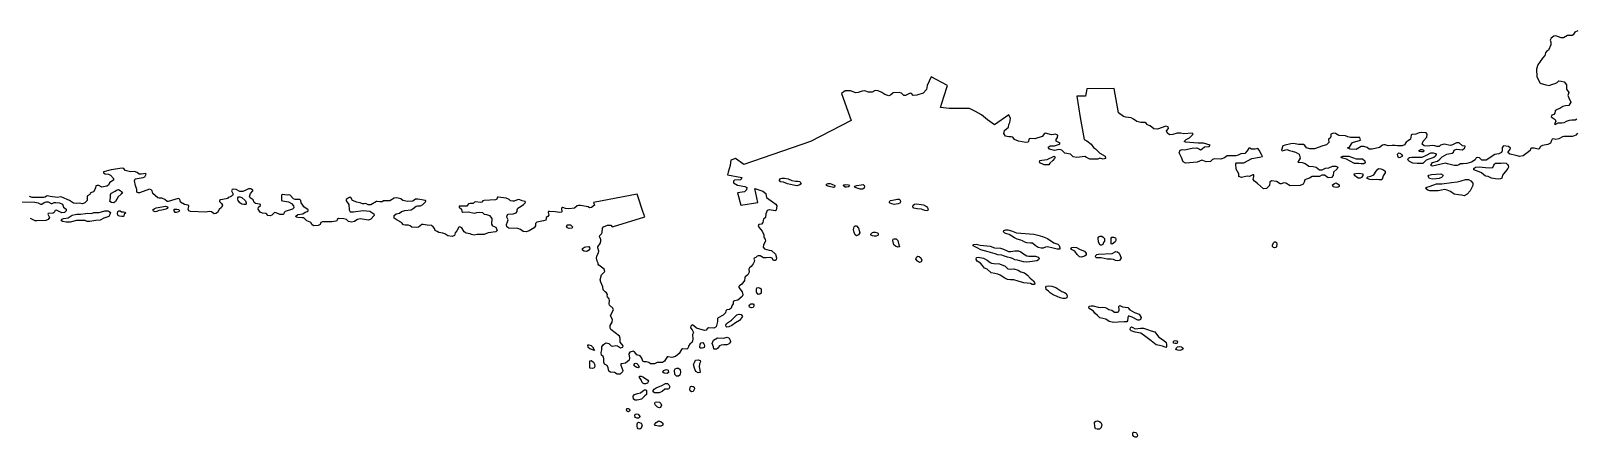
# Model space of a CAD drawing. Header units: inches. Extents: x 139.14 to 140.39, y 34.9 to 35.86.
# Drawn here: x 139.87375 to 139.90895, y 34.89797 to 34.90721 of the extents above; entities that cross this region are included whole.
import ezdxf

# ---------------------------------------------------------------- set-up
doc = ezdxf.new("R2010")
doc.units = ezdxf.units.IN
doc.header["$MEASUREMENT"] = 0

msp = doc.modelspace()

# ---------------------------------------------------------------- linework, layer by layer
for points in [[(139.908988, 34.907207), (139.908921, 34.907181), (139.908882, 34.907122), (139.908859, 34.907105), (139.908748, 34.907103), (139.908659, 34.907051), (139.90861, 34.907049), (139.908486, 34.907093), (139.908443, 34.907089), (139.90838, 34.907042), (139.908354, 34.906998), (139.908375, 34.906949), (139.90837, 34.906895), (139.908318, 34.906769), (139.908272, 34.906737), (139.908254, 34.906712), (139.908233, 34.906646), (139.908181, 34.906588), (139.908078, 34.906437), (139.908044, 34.906339), (139.908057, 34.906166), (139.908128, 34.906016), (139.908259, 34.905982), (139.908345, 34.905963), (139.908391, 34.905986), (139.908469, 34.906014), (139.908515, 34.906033), (139.908551, 34.906069), (139.908608, 34.906067), (139.908676, 34.906052), (139.908732, 34.905982), (139.908732, 34.90588), (139.908779, 34.905809), (139.908761, 34.905739), (139.908764, 34.905724), (139.908784, 34.905689), (139.908828, 34.905587), (139.908782, 34.905514), (139.908709, 34.905504), (139.908642, 34.905491), (139.908578, 34.90544), (139.908515, 34.905421), (139.908471, 34.905393), (139.908464, 34.905338), (139.90844, 34.905306), (139.908394, 34.905293), (139.908383, 34.905253), (139.908474, 34.905195), (139.908484, 34.90515), (139.908458, 34.905093), (139.908474, 34.90508), (139.908539, 34.905116), (139.908624, 34.905116), (139.908678, 34.905122), (139.90873, 34.905154), (139.908795, 34.905182), (139.908849, 34.905186), (139.908924, 34.905189), (139.908963, 34.905208)], [(139.908977, 34.904883), (139.908941, 34.904839), (139.908864, 34.904804), (139.90867, 34.904804), (139.908636, 34.904798), (139.908558, 34.904751), (139.908488, 34.904738), (139.908426, 34.904753), (139.908403, 34.904746), (139.908392, 34.904732), (139.908386, 34.904717), (139.908361, 34.904655), (139.908307, 34.904623), (139.908186, 34.904599), (139.908136, 34.904578), (139.908108, 34.904529), (139.908082, 34.904516), (139.907989, 34.904538), (139.907935, 34.90454), (139.907906, 34.904529), (139.907904, 34.904491), (139.907836, 34.904433), (139.907743, 34.904371), (139.90766, 34.90435), (139.90758, 34.904376), (139.907435, 34.904408), (139.907394, 34.90444), (139.907443, 34.904516), (139.907456, 34.904542), (139.907409, 34.90458), (139.907295, 34.904593), (139.907262, 34.904557), (139.907264, 34.904484), (139.907246, 34.904442), (139.907187, 34.904416), (139.907099, 34.904395), (139.906897, 34.904267), (139.906804, 34.904271), (139.906744, 34.904325), (139.906698, 34.904331), (139.906672, 34.904318), (139.906646, 34.904278), (139.906565, 34.904221), (139.906461, 34.904195), (139.906376, 34.904189), (139.906316, 34.904182), (139.906278, 34.904159), (139.906239, 34.904146), (139.906174, 34.904144), (139.906019, 34.904186), (139.905973, 34.904201), (139.905678, 34.904135), (139.905647, 34.904137), (139.905637, 34.904156), (139.905678, 34.904212), (139.905787, 34.904246), (139.905841, 34.904291), (139.905895, 34.904348), (139.906004, 34.904404), (139.906128, 34.904425), (139.906156, 34.904451), (139.906174, 34.904495), (139.906221, 34.904516), (139.906358, 34.904502), (139.906415, 34.904546), (139.906422, 34.904585), (139.906363, 34.904591), (139.906286, 34.904661), (139.906223, 34.904664), (139.906136, 34.904617), (139.906087, 34.904602), (139.905942, 34.904629), (139.905859, 34.90461), (139.905828, 34.904581), (139.905779, 34.904576), (139.905727, 34.904591), (139.905673, 34.9046), (139.905557, 34.904585), (139.905484, 34.904591), (139.905445, 34.904634), (139.905461, 34.904704), (139.905546, 34.904789), (139.905554, 34.904857), (139.905531, 34.904887), (139.905426, 34.904896), (139.905372, 34.904891), (139.905297, 34.904859), (139.905217, 34.904853), (139.905188, 34.904834), (139.905178, 34.904749), (139.905126, 34.90471), (139.905077, 34.904681), (139.905038, 34.904617), (139.904984, 34.904593), (139.904881, 34.904595), (139.904827, 34.904599), (139.904759, 34.904604), (139.904666, 34.904595), (139.904595, 34.904619), (139.904572, 34.904619), (139.904541, 34.904606), (139.904471, 34.904557), (139.904306, 34.904519), (139.904236, 34.904517), (139.904189, 34.904553), (139.904114, 34.904581), (139.904052, 34.904576), (139.903936, 34.90451), (139.903804, 34.904521), (139.903739, 34.904546), (139.903783, 34.904568), (139.90383, 34.904642), (139.903853, 34.904674), (139.904034, 34.904721), (139.904021, 34.904783), (139.90398, 34.904787), (139.903808, 34.904781), (139.903746, 34.904798), (139.903692, 34.904823), (139.903542, 34.904829), (139.903467, 34.904876), (139.903418, 34.904882), (139.903358, 34.904857), (139.903358, 34.904806), (139.903348, 34.90477), (139.903307, 34.904744), (139.903312, 34.904674), (139.90326, 34.904621), (139.903179, 34.904597), (139.902988, 34.904527), (139.902884, 34.904524), (139.902807, 34.90455), (139.902771, 34.904605), (139.90274, 34.904624), (139.902624, 34.904624), (139.902513, 34.904646), (139.902451, 34.904642), (139.902321, 34.904607), (139.902264, 34.904597), (139.902238, 34.904493), (139.902254, 34.90448), (139.902303, 34.904499), (139.902357, 34.904509), (139.902419, 34.904491), (139.902478, 34.904473), (139.902555, 34.904448), (139.90264, 34.904405), (139.902664, 34.904313), (139.90262, 34.904236), (139.902607, 34.904226), (139.902707, 34.904213), (139.902778, 34.904194), (139.902857, 34.904134), (139.902956, 34.904121), (139.903025, 34.904109), (139.903106, 34.904047), (139.90316, 34.904049), (139.903237, 34.904083), (139.903312, 34.904094), (139.9034, 34.904132), (139.903475, 34.90413), (139.903517, 34.904111), (139.903506, 34.90407), (139.90342, 34.903993), (139.903412, 34.903918), (139.903376, 34.903873), (139.903298, 34.903865), (139.903218, 34.903927), (139.903159, 34.903924), (139.903102, 34.903895), (139.902939, 34.903897), (139.902877, 34.903861), (139.902807, 34.903839), (139.902769, 34.90382), (139.902753, 34.903769), (139.90273, 34.903724), (139.902662, 34.903692), (139.902438, 34.903686), (139.902336, 34.903746), (139.902289, 34.903754), (139.902232, 34.903729), (139.902204, 34.903727), (139.902124, 34.903784), (139.90201, 34.903795), (139.901971, 34.903769), (139.901966, 34.903692), (139.901899, 34.903626), (139.901829, 34.90362), (139.901692, 34.903741), (139.901622, 34.903791), (139.901589, 34.903831), (139.901604, 34.903895), (139.901604, 34.903935), (139.901583, 34.903935), (139.901511, 34.903895), (139.901454, 34.903903), (139.901327, 34.903871), (139.901262, 34.903894), (139.901265, 34.90396), (139.901208, 34.904062), (139.901198, 34.904182), (139.901213, 34.904205), (139.901379, 34.904209), (139.901562, 34.904305), (139.901733, 34.904335), (139.901808, 34.90435), (139.901782, 34.904401), (139.90173, 34.904497), (139.901699, 34.904531), (139.901637, 34.904518), (139.901557, 34.904516), (139.901518, 34.904539), (139.901495, 34.904542), (139.901456, 34.90448), (139.901402, 34.90442), (139.901309, 34.904409), (139.901249, 34.904384), (139.901195, 34.904371), (139.901029, 34.904371), (139.901, 34.904365), (139.900938, 34.90432), (139.900858, 34.904292), (139.900711, 34.904297), (139.900664, 34.904282), (139.900618, 34.904239), (139.900519, 34.904231), (139.900447, 34.904263), (139.900421, 34.904265), (139.900315, 34.904224), (139.900054, 34.904199), (139.899999, 34.904231), (139.899961, 34.904331), (139.899909, 34.904436), (139.899932, 34.904497), (139.899976, 34.904515), (139.900025, 34.904506), (139.900204, 34.904538), (139.900312, 34.904551), (139.900367, 34.904519), (139.900395, 34.904504), (139.900429, 34.904529), (139.900483, 34.90457), (139.900589, 34.904583), (139.90061, 34.904613), (139.90046, 34.904653), (139.900336, 34.904655), (139.900049, 34.904677), (139.900023, 34.904691), (139.900064, 34.904742), (139.900139, 34.904774), (139.900227, 34.904862), (139.900204, 34.904879), (139.900011, 34.904864), (139.899942, 34.904879), (139.899864, 34.904881), (139.899763, 34.904849), (139.899683, 34.904847), (139.899634, 34.904892), (139.899621, 34.904937), (139.899667, 34.904986), (139.899654, 34.905026), (139.899606, 34.905045), (139.899411, 34.904973), (139.899326, 34.904981), (139.899249, 34.905047), (139.899237, 34.905052), (139.899173, 34.905078), (139.899163, 34.905104), (139.899124, 34.905127), (139.899034, 34.905129), (139.898941, 34.905149), (139.898868, 34.905204), (139.898814, 34.905229), (139.89869, 34.905249), (139.898638, 34.905261), (139.898522, 34.905344), (139.898427, 34.905899), (139.897802, 34.905893), (139.897773, 34.905722), (139.897577, 34.905726), (139.89765, 34.905241), (139.897745, 34.904738), (139.897802, 34.904708), (139.8979, 34.904633), (139.897954, 34.904556), (139.898001, 34.904528), (139.898096, 34.904426), (139.898221, 34.904362), (139.898231, 34.904307), (139.898176, 34.904292), (139.898096, 34.904313), (139.89805, 34.904288), (139.897874, 34.904292), (139.897796, 34.90433), (139.897757, 34.904349), (139.897574, 34.904333), (139.897494, 34.904348), (139.897432, 34.904405), (139.8973, 34.904431), (139.89723, 34.904494), (139.897175, 34.904508), (139.897067, 34.904487), (139.896951, 34.904519), (139.896924, 34.904564), (139.896971, 34.904596), (139.897064, 34.904596), (139.897181, 34.90463), (139.897194, 34.904655), (139.897108, 34.904698), (139.897103, 34.904738), (139.897137, 34.904783), (139.897139, 34.904834), (139.897082, 34.904862), (139.897051, 34.904854), (139.896999, 34.904847), (139.896861, 34.904881), (139.896841, 34.904875), (139.896786, 34.904805), (139.896621, 34.904751), (139.89652, 34.904764), (139.896491, 34.904751), (139.896468, 34.904681), (139.896414, 34.904672), (139.896248, 34.904704), (139.896155, 34.904739), (139.896117, 34.90479), (139.89608, 34.904803), (139.896023, 34.9048), (139.895948, 34.904815), (139.895912, 34.904877), (139.895928, 34.904947), (139.896016, 34.90502), (139.896029, 34.905077), (139.896052, 34.905122), (139.896062, 34.905218), (139.896029, 34.905296), (139.8957, 34.905073), (139.895544, 34.905189), (139.895407, 34.905296), (139.89527, 34.905374), (139.895134, 34.905442), (139.894666, 34.905442), (139.894471, 34.905465), (139.894546, 34.905707), (139.894628, 34.905966), (139.894259, 34.906164), (139.894169, 34.905969), (139.894151, 34.905879), (139.894073, 34.905793), (139.893932, 34.905744), (139.893844, 34.905736), (139.893811, 34.905781), (139.893776, 34.905793), (139.89367, 34.905736), (139.893633, 34.905736), (139.89358, 34.905794), (139.893529, 34.905811), (139.893394, 34.905801), (139.893333, 34.905746), (139.89329, 34.905729), (139.8932, 34.905764), (139.893131, 34.905811), (139.893054, 34.905847), (139.892981, 34.90585), (139.892913, 34.905815), (139.892828, 34.905816), (139.892744, 34.905843), (139.892686, 34.90584), (139.892591, 34.905804), (139.892541, 34.905803), (139.892423, 34.905845), (139.892296, 34.905845), (139.892216, 34.905784), (139.892435, 34.905168), (139.891511, 34.904696), (139.889992, 34.904171), (139.889802, 34.904309), (139.889692, 34.90427), (139.889685, 34.904213), (139.889678, 34.904146), (139.889631, 34.903999), (139.889616, 34.903934), (139.889942, 34.903874), (139.889924, 34.903822), (139.88978, 34.903815), (139.889752, 34.90379), (139.889752, 34.903753), (139.889847, 34.903701), (139.890014, 34.903673), (139.890056, 34.903648), (139.890054, 34.903593), (139.890006, 34.903552), (139.889847, 34.903527), (139.889924, 34.903243), (139.89031, 34.903307), (139.890238, 34.903624), (139.890424, 34.903561), (139.890491, 34.903514), (139.890498, 34.903461), (139.89051, 34.903423), (139.890717, 34.903267), (139.890743, 34.903232), (139.890725, 34.903132), (139.890713, 34.903115), (139.890564, 34.903138), (139.890521, 34.903123), (139.890489, 34.903051), (139.890483, 34.902962), (139.890442, 34.902926), (139.890428, 34.9029), (139.890424, 34.90285), (139.890392, 34.902812), (139.890333, 34.902807), (139.890316, 34.902785), (139.890329, 34.902748), (139.89041, 34.902652), (139.890446, 34.902573), (139.890446, 34.902523), (139.890451, 34.902501), (139.890475, 34.902473), (139.890485, 34.902423), (139.890442, 34.902341), (139.890434, 34.902291), (139.890459, 34.902249), (139.890568, 34.902222), (139.890617, 34.902212), (139.890708, 34.902128), (139.890733, 34.90205), (139.890728, 34.902002), (139.890706, 34.901985), (139.890668, 34.90199), (139.890639, 34.90204), (139.89059, 34.902057), (139.890497, 34.902049), (139.890436, 34.90205), (139.890359, 34.90209), (139.890314, 34.902097), (139.890292, 34.902087), (139.890266, 34.902052), (139.890225, 34.902037), (139.890217, 34.902018), (139.890235, 34.901987), (139.890229, 34.901955), (139.890205, 34.901915), (139.890158, 34.901851), (139.890121, 34.901819), (139.890107, 34.901791), (139.890109, 34.901719), (139.890079, 34.90166), (139.890024, 34.901615), (139.89001, 34.901592), (139.890002, 34.901532), (139.889947, 34.901447), (139.889892, 34.901412), (139.88988, 34.901393), (139.88988, 34.901372), (139.889953, 34.901273), (139.889967, 34.901208), (139.889949, 34.901167), (139.889855, 34.901088), (139.889778, 34.901071), (139.889751, 34.901051), (139.889745, 34.901004), (139.889744, 34.901003), (139.889715, 34.900956), (139.889704, 34.900906), (139.889662, 34.900872), (139.889601, 34.900863), (139.889577, 34.900841), (139.889573, 34.900796), (139.889518, 34.900742), (139.889407, 34.900684), (139.889389, 34.900668), (139.889387, 34.900598), (139.889359, 34.900482), (139.889304, 34.90045), (139.889184, 34.900457), (139.889159, 34.900434), (139.889129, 34.900402), (139.889097, 34.900395), (139.888914, 34.900445), (139.888855, 34.900502), (139.888812, 34.900522), (139.888786, 34.900497), (139.888778, 34.900457), (139.88881, 34.900414), (139.888841, 34.900352), (139.888823, 34.900301), (139.888832, 34.900198), (139.888816, 34.900128), (139.888761, 34.900088), (139.888736, 34.900056), (139.888724, 34.899998), (139.88869, 34.899971), (139.888592, 34.899978), (139.888574, 34.899961), (139.888517, 34.899872), (139.888434, 34.899807), (139.888352, 34.899785), (139.888269, 34.899797), (139.888245, 34.899795), (139.888183, 34.899696), (139.888141, 34.899671), (139.888019, 34.899671), (139.887958, 34.899639), (139.887867, 34.899641), (139.887826, 34.899671), (139.887776, 34.899686), (139.887723, 34.899685), (139.887692, 34.899696), (139.887668, 34.899765), (139.887629, 34.899817), (139.887556, 34.899845), (139.887503, 34.899911), (139.887471, 34.899927), (139.887391, 34.8999), (139.887371, 34.899865), (139.887385, 34.899768), (139.887377, 34.899719), (139.887297, 34.899654), (139.887214, 34.899639), (139.88719, 34.899634), (139.887188, 34.899609), (139.887231, 34.899489), (139.887226, 34.899452), (139.88717, 34.899403), (139.887109, 34.899402), (139.887046, 34.899439), (139.886956, 34.899445), (139.886916, 34.899472), (139.886902, 34.899546), (139.886877, 34.899601), (139.886818, 34.899633), (139.886798, 34.899676), (139.886798, 34.899758), (139.886788, 34.899807), (139.886749, 34.899837), (139.886737, 34.899894), (139.886755, 34.899959), (139.886756, 34.900025), (139.886786, 34.900066), (139.886827, 34.900096), (139.886851, 34.900116), (139.886918, 34.900096), (139.886969, 34.900045), (139.887009, 34.90004), (139.887072, 34.900056), (139.887113, 34.90005), (139.887182, 34.900004), (139.887237, 34.900015), (139.887245, 34.900049), (139.887172, 34.900129), (139.88717, 34.900216), (139.887158, 34.900269), (139.886959, 34.900415), (139.886942, 34.90045), (139.886948, 34.900512), (139.886991, 34.900582), (139.886999, 34.900644), (139.886951, 34.900726), (139.886989, 34.900813), (139.887019, 34.900866), (139.887003, 34.900903), (139.88693, 34.900971), (139.886926, 34.901002), (139.886928, 34.901069), (139.886922, 34.901119), (139.886886, 34.901162), (139.886879, 34.901187), (139.886888, 34.901213), (139.886863, 34.901255), (139.886831, 34.901274), (139.886784, 34.901319), (139.886782, 34.901386), (139.886733, 34.901491), (139.886721, 34.901551), (139.886749, 34.90166), (139.886821, 34.90174), (139.88681, 34.901788), (139.886688, 34.90188), (139.886676, 34.9019), (139.886676, 34.90193), (139.886648, 34.901971), (139.886632, 34.902041), (139.886646, 34.902106), (139.88668, 34.902161), (139.886684, 34.9022), (139.886662, 34.902272), (139.886664, 34.9023), (139.886721, 34.902375), (139.886735, 34.902424), (139.886735, 34.902474), (139.886705, 34.902524), (139.886711, 34.902559), (139.886752, 34.902591), (139.886766, 34.902626), (139.886772, 34.90272), (139.886796, 34.902751), (139.886888, 34.902792), (139.886961, 34.902793), (139.886989, 34.902752), (139.887024, 34.90276), (139.887737, 34.902979), (139.887689, 34.903103), (139.88758, 34.903424), (139.887559, 34.903492), (139.886568, 34.903307), (139.886586, 34.903246), (139.886519, 34.903194), (139.886476, 34.903188), (139.886441, 34.903206), (139.886271, 34.903236), (139.886228, 34.903237), (139.886194, 34.903229), (139.886137, 34.903174), (139.886008, 34.903159), (139.885932, 34.903173), (139.88587, 34.903191), (139.885856, 34.903191), (139.885841, 34.903179), (139.885847, 34.903096), (139.885834, 34.903084), (139.885796, 34.903082), (139.885695, 34.903092), (139.885572, 34.903105), (139.88554, 34.903104), (139.885532, 34.903077), (139.885549, 34.903015), (139.885527, 34.902984), (139.885491, 34.902966), (139.885491, 34.902944), (139.885478, 34.902908), (139.885428, 34.902886), (139.885272, 34.902856), (139.885247, 34.902829), (139.885247, 34.902777), (139.885212, 34.902731), (139.885099, 34.902661), (139.88503, 34.902641), (139.884965, 34.90265), (139.8849, 34.902691), (139.884841, 34.902713), (139.88464, 34.902726), (139.884592, 34.902749), (139.884588, 34.902809), (139.884606, 34.902869), (139.884619, 34.902913), (139.884592, 34.902975), (139.884597, 34.903011), (139.884624, 34.903038), (139.884734, 34.90305), (139.884808, 34.903074), (139.884826, 34.903099), (139.884826, 34.903143), (139.884842, 34.903179), (139.884922, 34.903221), (139.884973, 34.903264), (139.885016, 34.903304), (139.885007, 34.903328), (139.88494, 34.903341), (139.884888, 34.903368), (139.884853, 34.903374), (139.884759, 34.90334), (139.884728, 34.903335), (139.884679, 34.903344), (139.884645, 34.903378), (139.884577, 34.903404), (139.884396, 34.90343), (139.88438, 34.903424), (139.884374, 34.903407), (139.884366, 34.90338), (139.884331, 34.903366), (139.884073, 34.903354), (139.884044, 34.903344), (139.884024, 34.903317), (139.883991, 34.903308), (139.883881, 34.903319), (139.883854, 34.903313), (139.883824, 34.903287), (139.883759, 34.903287), (139.883719, 34.903277), (139.883699, 34.903246), (139.883683, 34.903225), (139.883605, 34.903223), (139.883531, 34.903223), (139.883506, 34.903219), (139.883506, 34.903203), (139.883556, 34.903154), (139.883565, 34.9031), (139.883589, 34.903084), (139.883712, 34.90309), (139.883858, 34.903067), (139.883907, 34.903081), (139.883979, 34.903087), (139.884038, 34.903076), (139.884078, 34.903041), (139.884131, 34.903032), (139.884199, 34.90301), (139.884248, 34.902943), (139.884244, 34.902816), (139.884266, 34.902775), (139.884345, 34.902747), (139.884374, 34.902671), (139.884342, 34.90264), (139.88417, 34.902615), (139.884078, 34.902581), (139.883917, 34.902577), (139.883851, 34.902563), (139.883788, 34.902575), (139.883754, 34.902597), (139.883662, 34.902607), (139.883624, 34.902637), (139.883567, 34.902728), (139.883523, 34.902754), (139.883502, 34.902747), (139.883451, 34.902665), (139.883413, 34.902613), (139.883397, 34.902558), (139.88335, 34.902536), (139.883251, 34.902545), (139.883177, 34.902592), (139.883137, 34.902612), (139.883046, 34.902622), (139.883003, 34.902649), (139.882956, 34.902673), (139.882945, 34.902713), (139.882916, 34.902756), (139.882878, 34.902783), (139.882776, 34.902787), (139.882685, 34.902808), (139.882656, 34.902808), (139.882582, 34.902744), (139.882531, 34.902738), (139.88243, 34.902747), (139.88239, 34.902774), (139.882354, 34.902789), (139.882277, 34.902789), (139.882239, 34.902796), (139.88219, 34.902851), (139.882094, 34.902901), (139.882029, 34.902953), (139.882027, 34.903011), (139.882074, 34.903051), (139.882147, 34.903064), (139.882192, 34.903099), (139.88227, 34.903123), (139.882414, 34.903141), (139.882457, 34.903168), (139.88253, 34.903219), (139.882555, 34.903228), (139.882622, 34.903233), (139.882681, 34.903261), (139.882746, 34.903326), (139.882741, 34.903355), (139.882567, 34.903381), (139.882513, 34.903379), (139.882449, 34.903338), (139.882327, 34.903331), (139.882224, 34.903353), (139.882181, 34.903386), (139.882083, 34.90341), (139.882029, 34.903404), (139.881928, 34.903347), (139.881868, 34.903341), (139.88178, 34.903346), (139.881756, 34.903323), (139.881698, 34.903322), (139.881642, 34.903329), (139.881622, 34.903325), (139.881497, 34.903255), (139.881436, 34.903256), (139.881377, 34.903283), (139.881339, 34.903274), (139.881303, 34.903274), (139.881249, 34.903301), (139.881166, 34.903313), (139.881135, 34.903326), (139.881079, 34.903349), (139.881036, 34.90342), (139.880999, 34.903422), (139.880934, 34.903374), (139.880933, 34.903343), (139.880992, 34.903257), (139.880998, 34.903137), (139.881025, 34.903097), (139.881101, 34.903091), (139.881317, 34.903125), (139.881474, 34.903106), (139.881566, 34.903048), (139.881572, 34.903013), (139.881496, 34.902924), (139.881438, 34.902905), (139.881249, 34.902938), (139.881191, 34.902923), (139.881156, 34.902896), (139.881122, 34.902877), (139.881051, 34.90286), (139.880989, 34.902874), (139.880937, 34.902917), (139.880881, 34.902934), (139.880757, 34.902942), (139.880724, 34.902923), (139.880721, 34.902891), (139.880697, 34.902878), (139.880605, 34.902865), (139.880397, 34.902869), (139.880355, 34.902851), (139.880337, 34.902807), (139.880292, 34.902781), (139.880199, 34.902772), (139.880155, 34.902796), (139.880126, 34.90285), (139.88011, 34.90286), (139.880034, 34.902891), (139.879998, 34.90293), (139.879969, 34.902954), (139.879928, 34.90296), (139.879829, 34.902962), (139.879796, 34.902972), (139.879789, 34.902999), (139.87983, 34.90303), (139.879944, 34.903048), (139.879995, 34.903084), (139.880043, 34.9031), (139.88007, 34.903115), (139.880069, 34.903142), (139.879967, 34.903204), (139.879948, 34.903249), (139.879904, 34.903299), (139.879897, 34.903351), (139.879876, 34.903371), (139.879767, 34.903374), (139.879735, 34.903387), (139.879659, 34.903473), (139.879628, 34.903479), (139.879585, 34.903476), (139.879486, 34.903487), (139.87946, 34.903473), (139.879462, 34.903354), (139.879486, 34.903343), (139.879616, 34.903319), (139.879691, 34.903282), (139.879733, 34.903234), (139.879742, 34.903185), (139.879711, 34.903152), (139.879544, 34.903105), (139.879519, 34.903082), (139.879514, 34.903047), (139.879501, 34.903035), (139.879422, 34.903032), (139.879339, 34.903069), (139.879308, 34.903078), (139.879295, 34.903073), (139.879243, 34.903017), (139.879201, 34.903002), (139.879145, 34.903009), (139.879129, 34.903038), (139.879106, 34.903054), (139.87903, 34.90306), (139.87897, 34.903085), (139.878931, 34.903157), (139.878938, 34.903203), (139.878979, 34.903241), (139.878983, 34.903259), (139.878959, 34.903271), (139.878867, 34.903282), (139.878834, 34.903305), (139.878813, 34.90337), (139.878744, 34.903412), (139.878732, 34.903446), (139.878757, 34.90351), (139.878806, 34.903571), (139.878804, 34.90359), (139.878759, 34.90362), (139.87871, 34.903618), (139.878632, 34.903577), (139.878581, 34.903553), (139.878511, 34.903554), (139.878428, 34.903604), (139.878375, 34.903613), (139.878332, 34.903601), (139.878321, 34.903574), (139.878357, 34.903494), (139.878346, 34.903466), (139.878294, 34.903432), (139.878245, 34.903417), (139.878227, 34.9034), (139.8782, 34.903386), (139.878067, 34.903363), (139.87805, 34.903354), (139.878049, 34.903332), (139.878096, 34.90328), (139.878114, 34.903243), (139.878092, 34.903191), (139.878038, 34.903146), (139.878002, 34.903078), (139.877964, 34.903053), (139.877924, 34.903048), (139.877862, 34.903091), (139.877815, 34.903102), (139.877734, 34.903084), (139.877389, 34.903102), (139.877349, 34.903115), (139.877333, 34.903158), (139.877349, 34.903218), (139.877349, 34.903236), (139.877326, 34.903244), (139.877253, 34.903258), (139.877157, 34.903317), (139.877141, 34.90338), (139.877103, 34.903395), (139.876881, 34.903326), (139.876853, 34.903331), (139.876804, 34.903371), (139.876735, 34.903401), (139.876676, 34.903402), (139.876643, 34.903411), (139.876526, 34.903512), (139.876513, 34.90357), (139.876487, 34.903597), (139.876453, 34.903606), (139.876226, 34.903525), (139.876195, 34.903524), (139.876166, 34.903543), (139.876168, 34.903599), (139.876134, 34.903693), (139.876109, 34.903797), (139.876127, 34.903846), (139.876174, 34.903853), (139.876311, 34.903873), (139.87635, 34.903891), (139.876374, 34.903952), (139.876361, 34.903967), (139.876269, 34.903952), (139.87622, 34.903953), (139.876169, 34.903991), (139.876111, 34.90401), (139.876023, 34.904001), (139.875898, 34.904035), (139.875866, 34.904077), (139.87583, 34.904086), (139.875581, 34.90405), (139.875407, 34.904004), (139.875405, 34.903983), (139.875443, 34.903959), (139.875519, 34.90395), (139.875563, 34.903929), (139.875636, 34.903852), (139.875629, 34.903816), (139.875573, 34.903774), (139.87554, 34.903752), (139.875517, 34.903698), (139.875484, 34.903676), (139.875367, 34.903658), (139.875302, 34.903689), (139.875259, 34.903695), (139.87523, 34.903682), (139.875224, 34.903633), (139.875178, 34.903551), (139.875129, 34.903533), (139.875105, 34.903516), (139.875094, 34.903487), (139.875044, 34.903454), (139.875031, 34.903436), (139.875036, 34.903351), (139.874982, 34.903298), (139.87493, 34.903276), (139.874852, 34.90329), (139.874782, 34.903286), (139.874722, 34.90329), (139.874631, 34.903354), (139.874454, 34.903426), (139.874426, 34.903432), (139.874355, 34.903423), (139.874192, 34.903444), (139.874127, 34.903459), (139.874106, 34.903451), (139.874074, 34.903424), (139.874046, 34.903421), (139.873777, 34.903421), (139.873717, 34.903439)], [(139.904881, 34.904408), (139.904899, 34.904428), (139.904919, 34.904435), (139.904949, 34.90442), (139.904967, 34.904401), (139.904991, 34.904362), (139.90494, 34.904333), (139.904916, 34.904323), (139.904893, 34.904335), (139.904881, 34.904408)], [(139.905116, 34.904274), (139.905127, 34.904311), (139.905154, 34.904333), (139.905207, 34.904337), (139.90529, 34.904337), (139.905438, 34.90434), (139.905542, 34.904379), (139.905637, 34.904432), (139.905693, 34.904435), (139.905746, 34.904423), (139.905761, 34.904394), (139.905746, 34.904357), (139.905708, 34.90433), (139.905613, 34.904301), (139.90553, 34.904269), (139.905477, 34.904215), (139.905453, 34.904196), (139.905397, 34.904191), (139.905326, 34.904191), (139.905228, 34.904203), (139.905151, 34.904242), (139.905116, 34.904274)], [(139.905364, 34.904479), (139.905406, 34.904513), (139.905444, 34.904513), (139.905474, 34.904496), (139.905483, 34.904486), (139.905471, 34.904459), (139.905427, 34.904459), (139.90537, 34.904462), (139.905364, 34.904479)], [(139.896725, 34.904231), (139.896736, 34.904262), (139.896778, 34.90427), (139.896898, 34.904283), (139.89706, 34.904361), (139.897081, 34.904335), (139.897065, 34.904305), (139.897029, 34.904262), (139.896961, 34.904197), (139.896934, 34.904163), (139.896882, 34.904159), (139.896835, 34.904163), (139.896804, 34.90418), (139.896751, 34.904201), (139.896725, 34.904231)], [(139.903586, 34.904335), (139.903636, 34.904358), (139.903673, 34.904361), (139.903774, 34.904358), (139.903939, 34.904301), (139.904086, 34.904297), (139.904132, 34.904252), (139.904141, 34.904206), (139.904109, 34.904184), (139.904049, 34.904184), (139.903999, 34.904191), (139.903898, 34.904195), (139.903788, 34.904252), (139.903719, 34.904289), (139.903623, 34.904312), (139.903586, 34.904335)], [(139.904187, 34.903877), (139.904206, 34.903892), (139.90427, 34.903908), (139.904343, 34.903938), (139.904394, 34.904021), (139.904435, 34.904066), (139.904458, 34.904078), (139.904499, 34.904074), (139.904564, 34.904051), (139.904596, 34.904021), (139.9046, 34.903983), (139.904582, 34.903961), (139.90455, 34.903915), (139.904541, 34.903858), (139.904522, 34.903824), (139.904462, 34.903824), (139.904403, 34.903828), (139.904306, 34.903821), (139.904251, 34.903828), (139.904192, 34.903854), (139.904187, 34.903877)], [(139.906619, 34.90408), (139.906654, 34.904109), (139.906737, 34.904119), (139.906811, 34.904113), (139.906882, 34.9041), (139.906985, 34.904093), (139.907048, 34.9041), (139.907071, 34.904152), (139.907087, 34.904174), (139.907114, 34.9042), (139.907193, 34.904204), (139.907241, 34.9042), (139.907303, 34.904207), (139.907354, 34.9042), (139.907382, 34.904171), (139.907402, 34.904145), (139.907406, 34.904109), (139.907394, 34.904077), (139.907343, 34.904012), (139.907296, 34.903957), (139.907272, 34.903925), (139.907256, 34.903856), (139.907229, 34.903844), (139.907177, 34.903837), (139.907114, 34.903844), (139.907024, 34.903863), (139.906945, 34.903899), (139.906894, 34.903905), (139.906874, 34.903912), (139.906847, 34.903934), (139.906792, 34.90398), (139.906737, 34.904006), (139.906678, 34.904025), (139.906622, 34.904051), (139.906619, 34.90408)], [(139.890801, 34.903817), (139.890828, 34.903848), (139.890857, 34.903861), (139.890917, 34.903858), (139.891003, 34.903845), (139.891085, 34.903808), (139.891164, 34.903793), (139.891219, 34.903793), (139.891268, 34.903784), (139.891298, 34.903731), (139.891264, 34.903707), (139.891197, 34.903682), (139.891122, 34.9037), (139.890984, 34.903734), (139.890895, 34.903768), (139.890828, 34.903774), (139.890805, 34.90379), (139.890801, 34.903817)], [(139.891873, 34.903722), (139.89191, 34.90374), (139.891955, 34.903737), (139.891996, 34.903722), (139.892063, 34.903691), (139.892059, 34.903654), (139.892033, 34.903648), (139.891936, 34.903667), (139.891876, 34.903694), (139.891873, 34.903722)], [(139.89225, 34.903694), (139.892265, 34.90371), (139.892313, 34.903719), (139.892373, 34.903704), (139.892396, 34.903679), (139.892377, 34.903661), (139.892328, 34.903654), (139.892299, 34.903658), (139.89225, 34.903694)], [(139.89251, 34.903659), (139.892522, 34.903681), (139.892562, 34.90369), (139.89266, 34.903705), (139.892708, 34.903714), (139.892734, 34.90369), (139.892742, 34.903659), (139.892723, 34.903622), (139.892697, 34.90361), (139.892641, 34.903613), (139.892574, 34.903634), (139.892529, 34.903644), (139.89251, 34.903659)], [(139.903402, 34.903707), (139.903411, 34.903718), (139.903444, 34.903737), (139.903485, 34.903756), (139.903549, 34.903711), (139.903554, 34.903669), (139.903531, 34.903654), (139.903489, 34.90365), (139.903444, 34.903654), (139.903416, 34.903662), (139.903402, 34.903707)], [(139.903893, 34.903957), (139.90393, 34.903968), (139.904004, 34.903972), (139.904091, 34.903961), (139.904091, 34.903919), (139.904059, 34.903877), (139.904026, 34.903858), (139.903981, 34.903862), (139.903902, 34.903923), (139.903893, 34.903957)], [(139.905521, 34.903631), (139.905545, 34.903658), (139.905602, 34.903668), (139.905709, 34.903708), (139.90577, 34.903729), (139.905889, 34.903729), (139.906106, 34.903762), (139.906237, 34.903773), (139.906331, 34.903796), (139.906429, 34.903826), (139.906466, 34.90383), (139.906494, 34.90383), (139.906551, 34.903799), (139.906596, 34.903746), (139.906592, 34.903692), (139.906535, 34.903574), (139.906466, 34.903499), (139.906396, 34.903459), (139.906335, 34.903472), (139.906269, 34.903483), (139.906167, 34.903492), (139.906085, 34.903553), (139.906012, 34.903587), (139.90595, 34.903601), (139.905881, 34.903587), (139.905803, 34.90357), (139.905684, 34.903574), (139.905615, 34.90357), (139.905574, 34.903587), (139.905537, 34.903607), (139.905521, 34.903631)], [(139.905578, 34.903904), (139.905594, 34.903928), (139.905652, 34.903941), (139.905868, 34.903958), (139.905917, 34.903931), (139.905905, 34.903894), (139.905881, 34.903877), (139.905827, 34.90385), (139.905762, 34.903843), (139.905676, 34.903837), (139.905611, 34.903853), (139.905578, 34.903904)], [(139.873523, 34.90332), (139.873842, 34.903315), (139.873918, 34.903302), (139.873973, 34.903271), (139.874, 34.903269), (139.874057, 34.903305), (139.874102, 34.903321), (139.874146, 34.903323), (139.874214, 34.903286), (139.874236, 34.903286), (139.874281, 34.903308), (139.874323, 34.903309), (139.874406, 34.903298), (139.874469, 34.903266), (139.874493, 34.903202), (139.874557, 34.903153), (139.874554, 34.903118), (139.874514, 34.903082), (139.874454, 34.903071), (139.874337, 34.903128), (139.874305, 34.903122), (139.874281, 34.903078), (139.874258, 34.903066), (139.874147, 34.903057), (139.87414, 34.903037), (139.874173, 34.902966), (139.874147, 34.902918), (139.874093, 34.902896), (139.873884, 34.90289), (139.873845, 34.902891), (139.873746, 34.902941)], [(139.87555, 34.903332), (139.875561, 34.903409), (139.875565, 34.903491), (139.875591, 34.903522), (139.875639, 34.903546), (139.875673, 34.903562), (139.875702, 34.903589), (139.875743, 34.903599), (139.875788, 34.90358), (139.87581, 34.903553), (139.875836, 34.903522), (139.875806, 34.903494), (139.875736, 34.903433), (139.875677, 34.903332), (139.875643, 34.903299), (139.875584, 34.903305), (139.87555, 34.903332)], [(139.878463, 34.903383), (139.878465, 34.903413), (139.878479, 34.903433), (139.878509, 34.903438), (139.878555, 34.903418), (139.878639, 34.903343), (139.878655, 34.903298), (139.878655, 34.903269), (139.878636, 34.903258), (139.878601, 34.903257), (139.878555, 34.903271), (139.878511, 34.903298), (139.878469, 34.903353), (139.878463, 34.903383)], [(139.893306, 34.903297), (139.893306, 34.903322), (139.893323, 34.903348), (139.893376, 34.903362), (139.893487, 34.903384), (139.893531, 34.90338), (139.893549, 34.903362), (139.893562, 34.903322), (139.89354, 34.903289), (139.893504, 34.903275), (139.893416, 34.903264), (139.893359, 34.903275), (139.893306, 34.903297)], [(139.874439, 34.902896), (139.874457, 34.902929), (139.874498, 34.902939), (139.874602, 34.90296), (139.874695, 34.903015), (139.874762, 34.903033), (139.874799, 34.903039), (139.874881, 34.903039), (139.874992, 34.903055), (139.875033, 34.903061), (139.87513, 34.903056), (139.875186, 34.903075), (139.87523, 34.903081), (139.875308, 34.903078), (139.875438, 34.903118), (139.875501, 34.903118), (139.875535, 34.903105), (139.875561, 34.903078), (139.875553, 34.903032), (139.875527, 34.902986), (139.875416, 34.902946), (139.875331, 34.902906), (139.875227, 34.902897), (139.875097, 34.902876), (139.875034, 34.902876), (139.874989, 34.902897), (139.874792, 34.902894), (139.874643, 34.902862), (139.874558, 34.902862), (139.874468, 34.902871), (139.874439, 34.902896)], [(139.875725, 34.903051), (139.875732, 34.903103), (139.875751, 34.903118), (139.875781, 34.903115), (139.875814, 34.903097), (139.875862, 34.903097), (139.875899, 34.903087), (139.875903, 34.903066), (139.875877, 34.903039), (139.875866, 34.902996), (139.875855, 34.902984), (139.875821, 34.902984), (139.875766, 34.902996), (139.87574, 34.903005), (139.875725, 34.903051)], [(139.876531, 34.903138), (139.876559, 34.903164), (139.876608, 34.903182), (139.876814, 34.90322), (139.876859, 34.903208), (139.876873, 34.903189), (139.876857, 34.903171), (139.876822, 34.903156), (139.876733, 34.903135), (139.876664, 34.903121), (139.876618, 34.903101), (139.876579, 34.903094), (139.876543, 34.903111), (139.876531, 34.903138)], [(139.877005, 34.903141), (139.877024, 34.903156), (139.877078, 34.903157), (139.877121, 34.903146), (139.877137, 34.903113), (139.877115, 34.903092), (139.877062, 34.903082), (139.877036, 34.903081), (139.877011, 34.903115), (139.877005, 34.903141)], [(139.893841, 34.903209), (139.893849, 34.903246), (139.89388, 34.903271), (139.893933, 34.903275), (139.894026, 34.903264), (139.894084, 34.903256), (139.894154, 34.903213), (139.894177, 34.903187), (139.894186, 34.903154), (139.894172, 34.903118), (139.894115, 34.903125), (139.894035, 34.903158), (139.893938, 34.903165), (139.893863, 34.903176), (139.893841, 34.903209)], [(139.885949, 34.902766), (139.885965, 34.902801), (139.886003, 34.902801), (139.88604, 34.902801), (139.886067, 34.902779), (139.886099, 34.902748), (139.886073, 34.902721), (139.886014, 34.902717), (139.885971, 34.90273), (139.885949, 34.902766)], [(139.892487, 34.902695), (139.892505, 34.902754), (139.89253, 34.902772), (139.89256, 34.902772), (139.892599, 34.902723), (139.892633, 34.902614), (139.892603, 34.902572), (139.89256, 34.902551), (139.89253, 34.902572), (139.8925, 34.902624), (139.892487, 34.902695)], [(139.892886, 34.90256), (139.892886, 34.902588), (139.8929, 34.902603), (139.892919, 34.902626), (139.892943, 34.90263), (139.89298, 34.902634), (139.893037, 34.902619), (139.893051, 34.902599), (139.893051, 34.902568), (139.893041, 34.902553), (139.893004, 34.902537), (139.892957, 34.902537), (139.892919, 34.902545), (139.892886, 34.90256)], [(139.895904, 34.90264), (139.895916, 34.90267), (139.895959, 34.902685), (139.896007, 34.902685), (139.896091, 34.90266), (139.8962, 34.902615), (139.896593, 34.902585), (139.89669, 34.902565), (139.896792, 34.902535), (139.896907, 34.902486), (139.897052, 34.902391), (139.897143, 34.902361), (139.897173, 34.902326), (139.897191, 34.902276), (139.897185, 34.902242), (139.897124, 34.902242), (139.897034, 34.902266), (139.896907, 34.902296), (139.896859, 34.902291), (139.896811, 34.902266), (139.896762, 34.902266), (139.896696, 34.902286), (139.896623, 34.902331), (139.896569, 34.902381), (139.896521, 34.902381), (139.896436, 34.902386), (139.896394, 34.902401), (139.896339, 34.902431), (139.896297, 34.902446), (139.896218, 34.902471), (139.896152, 34.902501), (139.896037, 34.90258), (139.895983, 34.902595), (139.895934, 34.90261), (139.895904, 34.90264)], [(139.886313, 34.902219), (139.886313, 34.902258), (139.886361, 34.902289), (139.886393, 34.902298), (139.886458, 34.902303), (139.886474, 34.90228), (139.886479, 34.902254), (139.886458, 34.902219), (139.886431, 34.902201), (139.886404, 34.902192), (139.886356, 34.902197), (139.886313, 34.902219)], [(139.893382, 34.902439), (139.893391, 34.902471), (139.893415, 34.902482), (139.893458, 34.902478), (139.8935, 34.902443), (139.893524, 34.902342), (139.893533, 34.902296), (139.893495, 34.902292), (139.893443, 34.902311), (139.893406, 34.902342), (139.893396, 34.902377), (139.893382, 34.902439)], [(139.895213, 34.902321), (139.895213, 34.902346), (139.895232, 34.902354), (139.895282, 34.902358), (139.895371, 34.902338), (139.895598, 34.902313), (139.895697, 34.902276), (139.895836, 34.902268), (139.895905, 34.902248), (139.895974, 34.902215), (139.896019, 34.902191), (139.896073, 34.902191), (139.896167, 34.902207), (139.896246, 34.902207), (139.896301, 34.902183), (139.89636, 34.902138), (139.896434, 34.902097), (139.896484, 34.902085), (139.896548, 34.902085), (139.896637, 34.902085), (139.896691, 34.902065), (139.896716, 34.902036), (139.896701, 34.901999), (139.896666, 34.901983), (139.896508, 34.901959), (139.896419, 34.901951), (139.89636, 34.901954), (139.896276, 34.901979), (139.896221, 34.901991), (139.896162, 34.901999), (139.896108, 34.902036), (139.896063, 34.902048), (139.895999, 34.902061), (139.895905, 34.902093), (139.895865, 34.902105), (139.895776, 34.902118), (139.895712, 34.902142), (139.895554, 34.902183), (139.895391, 34.902228), (139.895307, 34.902273), (139.895213, 34.902321)], [(139.897435, 34.902245), (139.897465, 34.902286), (139.897507, 34.902289), (139.897565, 34.902279), (139.897636, 34.902245), (139.897687, 34.902221), (139.897749, 34.9022), (139.897775, 34.902172), (139.897787, 34.902144), (139.897791, 34.902107), (139.897749, 34.902086), (139.897683, 34.902065), (139.897636, 34.902069), (139.897586, 34.902127), (139.897527, 34.902196), (139.897469, 34.902227), (139.897435, 34.902245)], [(139.898058, 34.9025), (139.898079, 34.902528), (139.898104, 34.902538), (139.898142, 34.902538), (139.898176, 34.902521), (139.898205, 34.90249), (139.898205, 34.902424), (139.89818, 34.902397), (139.898167, 34.902352), (139.898138, 34.902334), (139.898104, 34.902338), (139.898067, 34.902403), (139.898058, 34.9025)], [(139.898356, 34.902369), (139.898356, 34.902497), (139.898372, 34.902521), (139.898414, 34.902521), (139.898456, 34.9025), (139.89846, 34.902476), (139.89846, 34.902441), (139.898448, 34.90241), (139.898377, 34.902362), (139.898356, 34.902369)], [(139.902031, 34.902307), (139.902035, 34.902346), (139.902064, 34.902394), (139.902079, 34.902409), (139.902104, 34.902409), (139.902123, 34.902394), (139.902134, 34.902367), (139.902126, 34.902301), (139.902108, 34.902279), (139.902079, 34.902273), (139.902053, 34.902282), (139.902031, 34.902307)], [(139.893905, 34.902016), (139.893915, 34.902039), (139.893929, 34.902074), (139.893957, 34.902086), (139.893981, 34.902078), (139.894019, 34.902051), (139.894042, 34.901996), (139.894033, 34.901954), (139.893995, 34.901938), (139.893943, 34.901969), (139.893905, 34.902016)], [(139.895282, 34.902011), (139.895287, 34.902052), (139.895331, 34.90206), (139.89545, 34.902039), (139.895534, 34.901995), (139.895598, 34.901942), (139.895628, 34.901925), (139.895688, 34.901917), (139.895816, 34.901909), (139.89594, 34.901856), (139.896004, 34.901795), (139.896063, 34.901787), (139.896142, 34.901795), (139.896236, 34.901766), (139.896301, 34.901726), (139.89638, 34.901709), (139.896449, 34.901656), (139.896513, 34.901583), (139.896592, 34.901522), (139.896617, 34.901469), (139.896612, 34.901445), (139.896558, 34.901445), (139.896518, 34.901465), (139.896365, 34.901481), (139.896236, 34.901514), (139.896142, 34.901547), (139.896063, 34.901551), (139.895999, 34.901555), (139.895935, 34.901583), (139.895826, 34.901656), (139.895776, 34.901673), (139.895707, 34.901689), (139.895623, 34.901709), (139.895534, 34.901787), (139.895475, 34.901811), (139.89543, 34.901876), (139.895381, 34.901925), (139.895307, 34.901974), (139.895282, 34.902011)], [(139.898, 34.902069), (139.898008, 34.9021), (139.898029, 34.902124), (139.898067, 34.902134), (139.898381, 34.902148), (139.898464, 34.902189), (139.898502, 34.902186), (139.898536, 34.902155), (139.898582, 34.902044), (139.898565, 34.902013), (139.898544, 34.901989), (139.898502, 34.901976), (139.898456, 34.901986), (139.898414, 34.902013), (139.898356, 34.90202), (139.898268, 34.90202), (139.898201, 34.902031), (139.898129, 34.902048), (139.898021, 34.902044), (139.898, 34.902069)], [(139.890276, 34.901306), (139.890276, 34.901331), (139.89029, 34.901368), (139.890317, 34.901374), (139.890365, 34.901357), (139.890385, 34.90134), (139.890389, 34.901301), (139.890382, 34.901247), (139.890358, 34.901219), (139.890317, 34.901214), (139.890279, 34.901264), (139.890276, 34.901306)], [(139.896868, 34.90138), (139.896885, 34.901404), (139.896941, 34.901409), (139.897009, 34.901402), (139.897098, 34.901373), (139.897237, 34.901282), (139.897296, 34.901261), (139.897334, 34.901234), (139.897358, 34.901187), (139.897349, 34.901141), (139.897311, 34.901124), (139.897255, 34.901122), (139.897199, 34.901136), (139.897131, 34.901166), (139.897039, 34.901204), (139.896971, 34.901251), (139.896932, 34.90129), (139.896879, 34.901329), (139.896868, 34.90138)], [(139.890111, 34.900957), (139.890128, 34.90098), (139.890151, 34.900999), (139.890202, 34.900999), (139.890219, 34.90098), (139.890216, 34.900946), (139.890206, 34.900921), (139.890168, 34.900907), (139.890121, 34.900924), (139.890111, 34.900957)], [(139.897846, 34.900929), (139.897857, 34.900949), (139.897899, 34.900959), (139.897946, 34.900954), (139.898064, 34.900924), (139.898124, 34.90092), (139.898165, 34.900929), (139.898218, 34.90092), (139.898259, 34.900905), (139.898301, 34.900871), (139.898372, 34.900861), (139.898437, 34.900813), (139.898502, 34.900813), (139.898525, 34.900822), (139.898537, 34.900861), (139.898531, 34.900944), (139.898555, 34.900964), (139.898614, 34.900934), (139.898738, 34.90092), (139.898785, 34.900866), (139.898892, 34.900803), (139.898998, 34.900769), (139.899039, 34.900691), (139.899028, 34.900647), (139.898998, 34.900627), (139.898963, 34.900632), (139.898833, 34.900696), (139.898768, 34.90072), (139.898744, 34.90072), (139.898738, 34.900681), (139.898726, 34.900618), (139.898714, 34.900593), (139.898655, 34.900593), (139.898514, 34.900588), (139.898413, 34.900574), (139.898313, 34.900603), (139.898236, 34.900652), (139.898165, 34.900671), (139.8981, 34.900681), (139.898047, 34.900735), (139.897987, 34.900793), (139.897952, 34.900837), (139.897893, 34.900871), (139.897857, 34.900895), (139.897846, 34.900929)], [(139.889579, 34.900515), (139.889599, 34.900555), (139.889711, 34.900633), (139.889834, 34.900751), (139.889882, 34.900768), (139.889933, 34.900757), (139.889957, 34.900712), (139.889889, 34.900625), (139.889797, 34.900571), (139.889718, 34.90051), (139.88965, 34.900479), (139.889606, 34.900473), (139.889586, 34.900487), (139.889579, 34.900515)], [(139.889267, 34.900097), (139.889298, 34.900178), (139.889393, 34.900229), (139.889538, 34.900219), (139.889614, 34.900241), (139.889656, 34.900219), (139.889682, 34.900175), (139.889686, 34.900141), (139.889667, 34.900106), (139.889641, 34.900087), (139.889606, 34.900072), (139.889534, 34.900068), (139.889473, 34.900065), (139.889439, 34.900043), (139.889393, 34.899987), (139.889366, 34.899968), (139.889305, 34.899974), (139.889298, 34.900021), (139.889267, 34.900097)], [(139.898791, 34.900423), (139.898795, 34.900457), (139.898823, 34.900476), (139.898851, 34.900465), (139.898901, 34.900431), (139.899026, 34.90045), (139.899095, 34.900446), (139.899182, 34.900415), (139.899266, 34.900385), (139.899349, 34.900362), (139.89939, 34.900313), (139.899441, 34.900244), (139.899547, 34.900172), (139.899607, 34.900123), (139.899621, 34.900077), (139.899621, 34.900028), (139.899602, 34.900009), (139.899524, 34.900039), (139.899455, 34.900058), (139.899381, 34.900069), (139.89927, 34.900161), (139.899146, 34.900248), (139.89903, 34.900332), (139.898901, 34.900354), (139.898814, 34.900385), (139.898795, 34.9004), (139.898791, 34.900423)], [(139.89978, 34.900109), (139.89978, 34.900141), (139.899784, 34.900161), (139.899816, 34.900171), (139.899852, 34.900158), (139.899871, 34.900135), (139.899863, 34.900109), (139.899844, 34.900096), (139.899812, 34.900096), (139.89978, 34.900109)], [(139.886434, 34.900066), (139.886461, 34.900073), (139.88651, 34.900055), (139.886541, 34.900026), (139.88659, 34.899942), (139.886483, 34.899982), (139.886448, 34.900011), (139.886434, 34.900066)], [(139.888986, 34.900012), (139.888997, 34.900084), (139.88902, 34.900116), (139.889054, 34.900119), (139.889081, 34.900094), (139.889085, 34.900078), (139.889092, 34.900046), (139.889088, 34.900009), (139.889069, 34.899999), (139.889043, 34.899993), (139.889001, 34.899996), (139.888986, 34.900012)], [(139.899828, 34.899961), (139.899844, 34.900001), (139.899871, 34.900024), (139.899911, 34.90003), (139.899959, 34.900027), (139.899986, 34.900007), (139.899994, 34.899978), (139.899967, 34.899952), (139.899919, 34.899939), (139.899879, 34.899948), (139.899828, 34.899961)], [(139.886479, 34.89966), (139.886483, 34.899704), (139.88651, 34.899711), (139.886568, 34.899678), (139.88659, 34.899627), (139.886594, 34.899576), (139.886581, 34.899543), (139.886541, 34.899528), (139.886483, 34.899535), (139.886483, 34.899579), (139.886479, 34.89966)], [(139.887495, 34.899595), (139.887495, 34.899623), (139.887504, 34.899648), (139.887529, 34.899655), (139.887555, 34.899644), (139.887581, 34.899616), (139.887607, 34.899563), (139.887581, 34.899549), (139.887551, 34.899556), (139.887512, 34.899577), (139.887495, 34.899595)], [(139.888146, 34.899449), (139.888162, 34.899483), (139.888183, 34.899497), (139.888232, 34.899507), (139.888269, 34.89949), (139.888274, 34.899443), (139.888241, 34.899419), (139.888175, 34.899422), (139.888146, 34.899449)], [(139.888414, 34.899494), (139.88843, 34.899524), (139.888463, 34.899541), (139.8885, 34.899541), (139.888538, 34.899507), (139.888546, 34.899439), (139.888533, 34.899378), (139.888504, 34.899354), (139.888455, 34.899358), (139.888422, 34.899395), (139.888414, 34.899494)], [(139.888842, 34.899623), (139.888869, 34.899668), (139.88889, 34.899724), (139.888951, 34.899729), (139.888999, 34.899712), (139.889006, 34.899685), (139.888978, 34.899634), (139.888972, 34.899567), (139.888985, 34.899494), (139.888992, 34.899438), (139.888951, 34.899432), (139.888897, 34.899466), (139.888863, 34.899539), (139.888842, 34.899623)], [(139.887611, 34.89933), (139.887615, 34.899354), (139.887654, 34.899354), (139.887688, 34.899344), (139.887748, 34.899301), (139.887804, 34.899266), (139.887821, 34.899241), (139.887795, 34.899196), (139.887753, 34.899181), (139.887722, 34.899185), (139.887693, 34.899196), (139.887671, 34.899213), (139.887649, 34.899277), (139.887611, 34.89933)], [(139.887923, 34.898997), (139.887923, 34.899034), (139.887947, 34.899062), (139.887997, 34.899089), (139.888125, 34.899143), (139.888207, 34.899187), (139.888248, 34.899187), (139.888281, 34.89916), (139.888303, 34.899116), (139.888282, 34.899072), (139.888257, 34.899062), (139.888191, 34.899062), (139.888134, 34.899008), (139.888059, 34.89898), (139.887952, 34.89898), (139.887923, 34.898997)], [(139.888764, 34.899065), (139.888778, 34.899121), (139.888799, 34.89913), (139.888839, 34.899124), (139.88886, 34.899106), (139.888867, 34.899068), (139.888839, 34.89901), (139.888799, 34.899001), (139.888768, 34.899021), (139.888764, 34.899065)], [(139.887472, 34.898903), (139.887498, 34.898942), (139.887566, 34.898959), (139.887635, 34.898981), (139.887686, 34.899012), (139.887729, 34.899044), (139.887764, 34.899048), (139.887777, 34.899034), (139.887777, 34.898998), (139.887772, 34.898938), (139.887738, 34.898906), (139.887704, 34.898878), (139.887661, 34.898832), (139.887601, 34.898818), (139.887554, 34.898814), (139.887515, 34.898808), (139.887476, 34.898836), (139.887472, 34.898903)], [(139.887965, 34.898733), (139.887974, 34.898769), (139.888008, 34.898772), (139.888072, 34.898762), (139.888103, 34.898733), (139.888115, 34.898694), (139.888094, 34.898645), (139.888068, 34.898634), (139.888021, 34.898652), (139.887974, 34.898705), (139.887965, 34.898733)], [(139.887319, 34.898589), (139.887328, 34.898621), (139.887358, 34.898625), (139.887388, 34.898603), (139.887396, 34.898582), (139.887388, 34.898561), (139.887362, 34.898547), (139.887336, 34.898554), (139.887319, 34.898589)], [(139.887504, 34.898473), (139.887512, 34.89849), (139.887546, 34.898497), (139.887585, 34.89849), (139.887624, 34.898441), (139.887615, 34.898416), (139.887589, 34.898402), (139.887559, 34.898402), (139.887512, 34.89842), (139.887504, 34.898473)], [(139.887559, 34.898254), (139.887568, 34.898299), (139.887594, 34.898314), (139.887649, 34.898286), (139.887675, 34.898243), (139.887654, 34.898176), (139.887619, 34.898151), (139.887585, 34.898162), (139.887568, 34.898183), (139.887564, 34.898215), (139.887559, 34.898254)], [(139.887959, 34.898257), (139.887993, 34.8983), (139.888053, 34.898342), (139.888105, 34.898321), (139.888148, 34.898286), (139.888148, 34.898243), (139.8881, 34.898222), (139.888058, 34.898218), (139.887972, 34.898236), (139.887959, 34.898257)], [(139.897981, 34.898313), (139.898007, 34.898337), (139.898047, 34.898342), (139.898092, 34.898329), (139.898123, 34.898302), (139.898148, 34.898259), (139.898127, 34.898187), (139.898089, 34.898155), (139.898039, 34.898151), (139.898001, 34.89816), (139.897985, 34.898206), (139.897981, 34.898313)], [(139.898848, 34.898058), (139.898857, 34.89808), (139.898884, 34.89808), (139.898916, 34.898076), (139.898938, 34.898061), (139.898951, 34.898032), (139.898956, 34.897998), (139.898943, 34.897973), (139.898906, 34.897973), (139.898875, 34.897987), (139.898853, 34.898017), (139.898848, 34.898058)]]:
    msp.add_lwpolyline(points)

doc.saveas('drawing.dxf')
